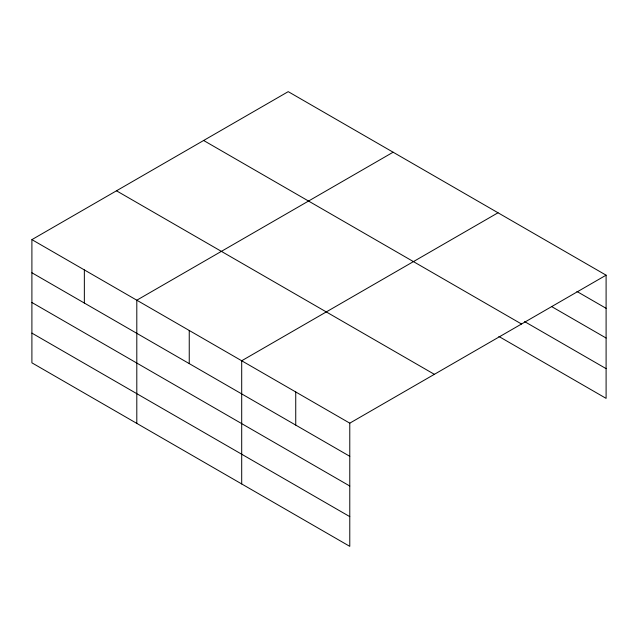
<?xml version="1.0" encoding="UTF-8"?>
<svg xmlns="http://www.w3.org/2000/svg" width="638" height="638" viewBox="0 0 638 638"><rect width="100%" height="100%" fill="white"/><g stroke="black" fill="none" stroke-linecap="round" stroke-linejoin="round"><path stroke-width="0.96" d="M349.776 486.012L349.776 423.161L31.9 239.633L31.9 362.823L349.776 546.351L349.776 486.012L31.9 302.492M498.876 336.457L606.1 398.367L606.1 275.177L288.224 91.649L31.9 239.633M393.12 152.211L136.803 300.203L136.803 423.385M498.023 212.773L241.698 360.765L241.698 483.955M349.776 423.161L606.1 275.177M576.935 291.47L606.1 308.314M552.061 306.83L606.1 338.028M524.611 321.6L606.1 368.644M203.634 140.488L521.517 324.008M116.483 190.802L434.366 374.323M31.9 272.769L349.776 456.298M31.9 333.108L349.776 516.628M295.737 391.963L295.737 425.099M189.247 330.484L189.247 363.612M84.352 269.914L84.352 303.05"/></g></svg>
